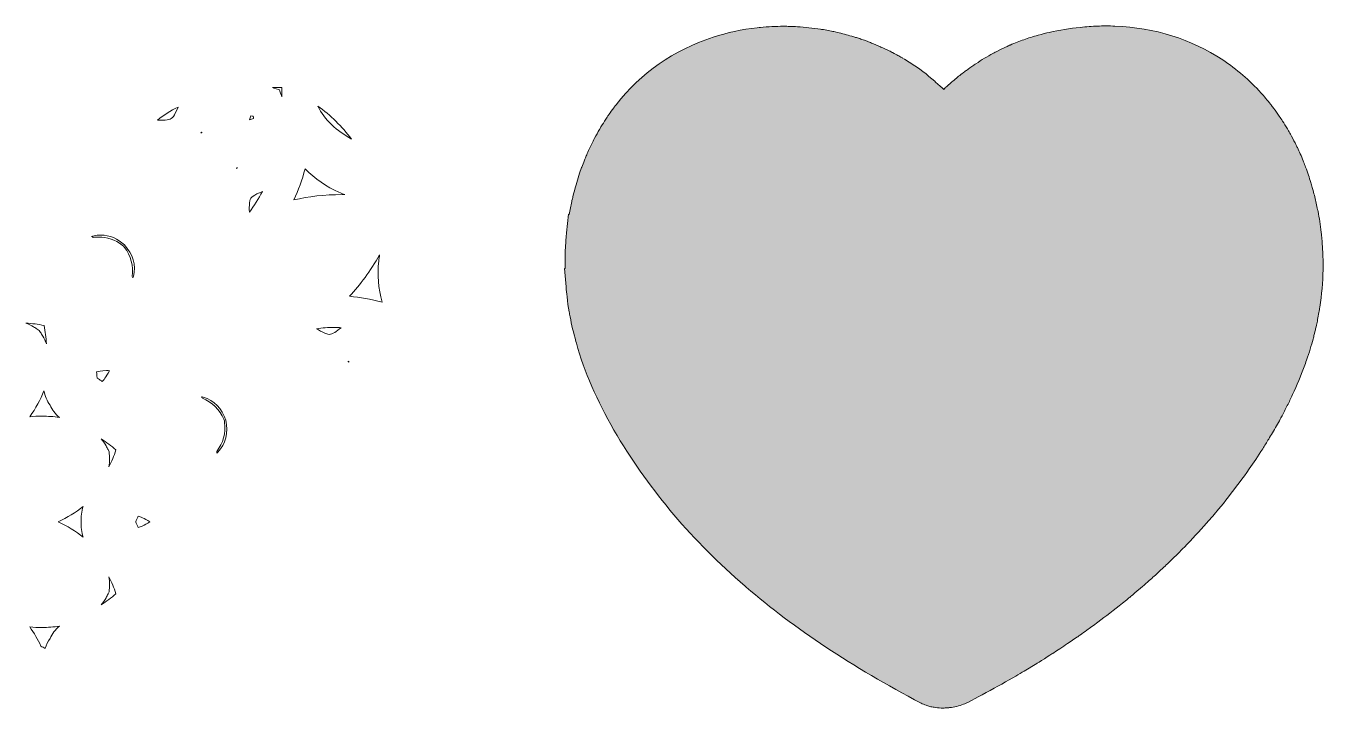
# Model space of a CAD drawing. Extents: x -195 to 547, y -387 to 3.
# Drawn here: x 241.5 to 546.5, y -386.8 to -226.5 of the extents above; entities that cross this region are included whole.
import ezdxf

# ---------------------------------------------------------------- set-up
doc = ezdxf.new("R2010")
doc.units = 0
doc.header["$MEASUREMENT"] = 0
doc.layers.add('Layer 1', color=7, linetype='Continuous', lineweight=0)

msp = doc.modelspace()

# ---------------------------------------------------------------- hatches: boundary and pattern name
at = {"layer": 'Layer 1', "true_color": 0xfbc9d6, "transparency": 33554687}
h = msp.add_hatch(color=254, dxfattribs=at)
h.dxf.hatch_style = 2
edge = h.paths.add_edge_path()
edge.add_spline(control_points=[(546.53, -283.13), (546.53, -283.13), (546.53, -283.78), (546.53, -283.78), (546.48, -286.78), (546.23, -289.75), (545.78, -292.61), (545.76, -292.79), (545.72, -292.97), (545.69, -293.14), (545.69, -293.14), (545.48, -294.25), (545.48, -294.25), (545.48, -294.25), (545.4, -294.74), (545.4, -294.74), (545.31, -295.25), (545.22, -295.74), (545.12, -296.24), (545.08, -296.43), (545.03, -296.64), (544.98, -296.86), (544.98, -296.86), (544.9, -297.19), (544.9, -297.19), (544.83, -297.49), (544.75, -297.84), (544.66, -298.18), (544.66, -298.18), (544.46, -299.03), (544.46, -299.03), (544.38, -299.37), (544.29, -299.74), (544.19, -300.12), (543.79, -301.61), (543.29, -303.19), (542.64, -305.09), (542.46, -305.6), (542.28, -306.12), (542.09, -306.63), (541.31, -308.74), (540.4, -310.93), (539.37, -313.15), (539.37, -313.15), (539.21, -313.49), (539.21, -313.49), (538.99, -313.98), (538.8, -314.38), (538.61, -314.78), (538.2, -315.62), (537.75, -316.48), (537.31, -317.33), (537.31, -317.33), (537.04, -317.85), (537.04, -317.85), (536.86, -318.19), (536.68, -318.55), (536.48, -318.9), (535.9, -319.98), (535.27, -321.06), (534.63, -322.14), (534.35, -322.63), (534.05, -323.12), (533.75, -323.62), (533.29, -324.37), (532.82, -325.13), (532.34, -325.88), (531.19, -327.68), (530.19, -329.19), (529.18, -330.63), (527.69, -332.77), (526.05, -334.97), (524.3, -337.18), (524.3, -337.18), (524.31, -337.19), (524.31, -337.19), (524.31, -337.19), (523.71, -337.95), (523.71, -337.95), (523.71, -337.95), (523.09, -338.73), (523.09, -338.73), (523.09, -338.73), (521.94, -340.1), (521.94, -340.1), (521.04, -341.19), (520.12, -342.26), (519.2, -343.3), (519.2, -343.3), (519.13, -343.39), (519.13, -343.39), (517.45, -345.28), (515.71, -347.16), (513.94, -348.98), (513.94, -348.98), (513.57, -349.35), (513.57, -349.35), (512.51, -350.43), (511.43, -351.49), (510.33, -352.55), (510.33, -352.55), (510.25, -352.63), (510.25, -352.63), (509.87, -353.01), (509.48, -353.38), (509.09, -353.75), (509.09, -353.75), (507.99, -354.76), (507.99, -354.76), (507.22, -355.47), (506.44, -356.18), (505.64, -356.88), (505.11, -357.35), (504.58, -357.82), (504.04, -358.28), (504.04, -358.28), (502.3, -359.77), (502.3, -359.77), (501.96, -360.06), (501.61, -360.35), (501.26, -360.64), (501.26, -360.64), (501.07, -360.81), (501.07, -360.81), (500.83, -361), (500.61, -361.18), (500.38, -361.36), (500.38, -361.36), (499.38, -362.16), (499.38, -362.16), (497.35, -363.79), (495.46, -365.25), (493.61, -366.62), (493.61, -366.62), (493.27, -366.88), (493.27, -366.88), (492.77, -367.25), (492.3, -367.59), (491.82, -367.92), (491.82, -367.92), (490.96, -368.54), (490.96, -368.54), (490.41, -368.94), (489.94, -369.28), (489.46, -369.61), (489.46, -369.61), (488.83, -370.07), (488.63, -370.2), (488.18, -370.51), (487.72, -370.82), (487.27, -371.12), (487.27, -371.12), (486.42, -371.69), (486.42, -371.69), (485.85, -372.08), (485.25, -372.47), (484.64, -372.87), (484.64, -372.87), (484.23, -373.14), (484.23, -373.14), (483.76, -373.46), (483.37, -373.72), (482.97, -373.97), (482.74, -374.12), (479.19, -376.36), (479.19, -376.36), (479.19, -376.36), (476.25, -378.13), (476.25, -378.13), (475.6, -378.52), (474.95, -378.91), (474.28, -379.3), (474.28, -379.3), (472.7, -380.21), (472.7, -380.21), (470.42, -381.51), (468.04, -382.82), (465.42, -384.21), (465.42, -384.21), (463.16, -385.41), (463.16, -385.41), (462.81, -385.59), (462.44, -385.75), (461.98, -385.93), (460.94, -386.32), (459.84, -386.59), (458.72, -386.72), (458.44, -386.76), (458.17, -386.77), (457.9, -386.78), (457.9, -386.78), (457.64, -386.8), (457.64, -386.8), (457.53, -386.81), (457.31, -386.82), (457.1, -386.82), (456.58, -386.82), (456.02, -386.78), (455.41, -386.7), (454.98, -386.64), (454.65, -386.58), (454.32, -386.5), (454.32, -386.5), (454.06, -386.43), (454.06, -386.43), (453.71, -386.34), (453.44, -386.26), (453.18, -386.17), (452.76, -386.02), (452.36, -385.85), (452, -385.66), (435.75, -377.12), (422.31, -368.21), (410.89, -358.42), (410.89, -358.42), (410.61, -358.17), (410.61, -358.17), (398.23, -347.49), (388.39, -335.91), (380.53, -322.77), (376.44, -315.92), (373.33, -309.04), (371.3, -302.33), (371.18, -301.91), (371.06, -301.49), (370.95, -301.08), (370.95, -301.08), (370.83, -300.64), (370.83, -300.64), (370.27, -298.61), (369.82, -296.72), (369.47, -294.86), (369.39, -294.47), (369.33, -294.08), (369.26, -293.69), (369.26, -293.69), (369.25, -293.69), (369.25, -293.69), (369.25, -293.69), (369.1, -292.83), (369.1, -292.83), (369.1, -292.83), (368.97, -291.96), (368.97, -291.96), (368.97, -291.96), (368.86, -291.06), (368.86, -291.06), (368.86, -291.06), (368.75, -290.16), (368.75, -290.16), (368.66, -289.39), (368.57, -288.62), (368.51, -287.86), (368.51, -287.86), (368.14, -283.52), (368.14, -283.52), (368.14, -283.52), (368.29, -283.52), (368.29, -283.52), (368.27, -282.61), (368.27, -281.69), (368.29, -280.78), (368.29, -280.78), (368.28, -280.78), (368.28, -280.78), (368.28, -280.78), (368.3, -280.16), (368.3, -280.16), (368.3, -280.16), (368.32, -279.56), (368.32, -279.56), (368.32, -279.56), (368.39, -278.37), (368.39, -278.37), (368.42, -277.89), (368.46, -277.41), (368.5, -276.94), (368.5, -276.94), (368.57, -276.09), (368.57, -276.09), (368.57, -276.09), (368.66, -275.14), (368.66, -275.14), (368.66, -275.14), (369.08, -270.75), (369.08, -270.75), (369.08, -270.75), (369.27, -270.85), (369.27, -270.85), (369.46, -269.75), (369.65, -268.76), (369.86, -267.78), (369.89, -267.67), (370.14, -266.65), (370.14, -266.65), (370.36, -265.74), (370.59, -264.81), (370.86, -263.89), (370.86, -263.89), (371.65, -261.1), (371.65, -261.1), (371.65, -261.1), (371.72, -261.12), (371.72, -261.12), (371.72, -261.12), (372.17, -259.75), (372.17, -259.75), (372.17, -259.75), (372.2, -259.73), (372.2, -259.73), (372.41, -259.17), (372.62, -258.62), (372.83, -258.08), (372.98, -257.72), (373.13, -257.36), (373.28, -257.01), (373.28, -257.01), (373.37, -256.8), (373.37, -256.8), (373.56, -256.36), (373.76, -255.92), (373.96, -255.48), (374.34, -254.65), (374.76, -253.8), (375.24, -252.87), (375.24, -252.87), (375.53, -252.34), (375.53, -252.34), (375.89, -251.67), (376.27, -250.99), (376.67, -250.33), (376.67, -250.33), (376.73, -250.22), (376.73, -250.22), (376.73, -250.22), (377.02, -249.75), (377.02, -249.75), (377.37, -249.19), (377.76, -248.58), (378.16, -247.98), (378.3, -247.78), (378.44, -247.56), (378.59, -247.35), (378.96, -246.81), (379.35, -246.28), (379.74, -245.76), (379.77, -245.71), (379.88, -245.55), (380.06, -245.32), (380.11, -245.26), (380.19, -245.16), (380.28, -245.06), (386.14, -237.55), (393.83, -232.18), (403.11, -229.15), (406.4, -228.08), (409.87, -227.33), (413.43, -226.94), (413.7, -226.9), (414.22, -226.86), (414.22, -226.86), (416.03, -226.68), (417.86, -226.59), (419.65, -226.59), (420.19, -226.59), (420.67, -226.6), (421.14, -226.62), (421.74, -226.63), (422.34, -226.66), (422.93, -226.69), (424.73, -226.8), (426.56, -226.99), (428.39, -227.28), (428.39, -227.28), (428.6, -227.31), (428.6, -227.31), (429.17, -227.4), (429.74, -227.49), (430.31, -227.6), (430.31, -227.6), (430.58, -227.64), (430.58, -227.64), (431.04, -227.73), (431.43, -227.83), (431.82, -227.92), (431.82, -227.92), (432.32, -228.04), (432.32, -228.04), (433.44, -228.29), (434.58, -228.59), (435.69, -228.92), (435.69, -228.92), (436.4, -229.12), (436.4, -229.12), (436.69, -229.21), (437, -229.3), (437.31, -229.4), (437.49, -229.46), (437.67, -229.52), (437.85, -229.59), (437.86, -229.59), (439.46, -230.17), (439.67, -230.25), (439.82, -230.31), (439.96, -230.37), (440.11, -230.43), (440.11, -230.43), (440.32, -230.52), (440.32, -230.52), (440.98, -230.78), (441.72, -231.09), (442.45, -231.41), (442.45, -231.41), (442.57, -231.46), (442.57, -231.46), (442.7, -231.51), (442.84, -231.57), (442.98, -231.63), (442.98, -231.63), (444.5, -232.36), (444.5, -232.36), (444.72, -232.47), (445.3, -232.77), (445.3, -232.77), (445.8, -233.03), (446.2, -233.24), (446.58, -233.45), (446.58, -233.45), (446.98, -233.66), (447.04, -233.7), (447.13, -233.75), (447.42, -233.91), (447.42, -233.91), (447.42, -233.91), (447.42, -233.92), (447.42, -233.92), (447.46, -233.95), (447.75, -234.13), (447.75, -234.13), (448.21, -234.39), (448.72, -234.7), (449.23, -235.03), (449.23, -235.03), (449.35, -235.1), (449.35, -235.1), (451.51, -236.49), (453.48, -237.96), (455.21, -239.49), (455.21, -239.49), (456.61, -240.75), (456.95, -241.06), (457.07, -241.18), (457.19, -241.29), (457.32, -241.41), (457.59, -241.14), (457.84, -240.91), (457.84, -240.91), (458.01, -240.76), (458.66, -240.18), (458.66, -240.18), (458.94, -239.94), (459.2, -239.71), (459.45, -239.49), (459.45, -239.49), (459.79, -239.22), (459.79, -239.22), (460.48, -238.64), (461.2, -238.05), (461.93, -237.5), (461.93, -237.5), (462.01, -237.43), (462.01, -237.43), (462.2, -237.29), (462.67, -236.96), (462.67, -236.96), (463.2, -236.57), (463.79, -236.14), (464.38, -235.74), (464.48, -235.66), (464.92, -235.38), (464.92, -235.38), (465.55, -234.96), (466.22, -234.53), (466.89, -234.12), (467.58, -233.71), (468.25, -233.33), (468.92, -232.96), (469.28, -232.77), (469.56, -232.63), (469.84, -232.48), (469.84, -232.48), (470.53, -232.14), (470.53, -232.14), (470.77, -232.01), (470.98, -231.9), (471.2, -231.8), (471.2, -231.8), (471.55, -231.64), (471.55, -231.64), (471.76, -231.54), (472.02, -231.42), (472.27, -231.31), (472.27, -231.31), (472.86, -231.04), (472.95, -231), (473.5, -230.76), (474.06, -230.53), (474.62, -230.31), (475.6, -229.93), (476.64, -229.56), (477.79, -229.2), (478.36, -229.02), (478.95, -228.84), (479.53, -228.68), (480.54, -228.4), (481.38, -228.19), (482.16, -228.02), (484.52, -227.49), (486.96, -227.1), (489.43, -226.84), (490.13, -226.76), (490.83, -226.7), (491.53, -226.65), (492.87, -226.56), (494.12, -226.51), (495.34, -226.51), (495.34, -226.51), (495.47, -226.51), (495.47, -226.51), (496.2, -226.51), (496.9, -226.52), (497.6, -226.55), (506.94, -226.9), (515.47, -229.58), (522.94, -234.49), (526.2, -236.64), (529.24, -239.26), (531.97, -242.28), (532.7, -243.07), (533.42, -243.93), (534.19, -244.91), (534.36, -245.13), (534.52, -245.35), (534.69, -245.57), (534.69, -245.57), (534.91, -245.86), (534.91, -245.86), (535.36, -246.46), (535.8, -247.08), (536.24, -247.71), (536.5, -248.09), (536.75, -248.47), (537, -248.86), (537.39, -249.47), (537.77, -250.08), (538.14, -250.7), (538.14, -250.7), (538.24, -250.86), (538.24, -250.86), (538.48, -251.27), (538.67, -251.6), (538.85, -251.93), (539.23, -252.61), (539.59, -253.3), (539.94, -254.01), (539.94, -254.01), (540.12, -254.36), (540.12, -254.36), (540.24, -254.58), (540.37, -254.84), (540.5, -255.1), (540.96, -256.06), (541.41, -257.1), (541.86, -258.19), (542.01, -258.57), (542.15, -258.96), (542.3, -259.35), (542.3, -259.35), (542.44, -259.73), (542.44, -259.73), (542.66, -260.32), (542.89, -260.94), (543.1, -261.56), (543.29, -262.13), (543.48, -262.72), (543.66, -263.31), (543.66, -263.31), (543.75, -263.61), (543.75, -263.61), (543.81, -263.77), (543.87, -263.97), (543.93, -264.18), (543.99, -264.36), (544.03, -264.56), (544.08, -264.75), (544.08, -264.75), (544.2, -265.18), (544.2, -265.18), (544.34, -265.68), (544.47, -266.18), (544.6, -266.69), (544.84, -267.67), (545.06, -268.68), (545.26, -269.67), (545.28, -269.72), (545.31, -269.89), (545.36, -270.13), (545.65, -271.64), (545.88, -273.21), (546.09, -275.07), (546.09, -275.07), (546.14, -275.47), (546.14, -275.47), (546.17, -275.76), (546.21, -276.03), (546.23, -276.3), (546.28, -276.75), (546.31, -277.19), (546.34, -277.64), (546.34, -277.64), (546.36, -277.88), (546.36, -277.88), (546.4, -278.43), (546.43, -278.99), (546.46, -279.55), (546.48, -279.98), (546.5, -280.4), (546.51, -280.81), (546.53, -281.59), (546.54, -282.36), (546.53, -283.13)], knot_values=[0, 0, 0, 0, 1, 1, 1, 2, 2, 2, 3, 3, 3, 4, 4, 4, 5, 5, 5, 6, 6, 6, 7, 7, 7, 8, 8, 8, 9, 9, 9, 10, 10, 10, 11, 11, 11, 12, 12, 12, 13, 13, 13, 14, 14, 14, 15, 15, 15, 16, 16, 16, 17, 17, 17, 18, 18, 18, 19, 19, 19, 20, 20, 20, 21, 21, 21, 22, 22, 22, 23, 23, 23, 24, 24, 24, 25, 25, 25, 26, 26, 26, 27, 27, 27, 28, 28, 28, 29, 29, 29, 30, 30, 30, 31, 31, 31, 32, 32, 32, 33, 33, 33, 34, 34, 34, 35, 35, 35, 36, 36, 36, 37, 37, 37, 38, 38, 38, 39, 39, 39, 40, 40, 40, 41, 41, 41, 42, 42, 42, 43, 43, 43, 44, 44, 44, 45, 45, 45, 46, 46, 46, 47, 47, 47, 48, 48, 48, 49, 49, 49, 50, 50, 50, 51, 51, 51, 52, 52, 52, 53, 53, 53, 54, 54, 54, 55, 55, 55, 56, 56, 56, 57, 57, 57, 58, 58, 58, 59, 59, 59, 60, 60, 60, 61, 61, 61, 62, 62, 62, 63, 63, 63, 64, 64, 64, 65, 65, 65, 66, 66, 66, 67, 67, 67, 68, 68, 68, 69, 69, 69, 70, 70, 70, 71, 71, 71, 72, 72, 72, 73, 73, 73, 74, 74, 74, 75, 75, 75, 76, 76, 76, 77, 77, 77, 78, 78, 78, 79, 79, 79, 80, 80, 80, 81, 81, 81, 82, 82, 82, 83, 83, 83, 84, 84, 84, 85, 85, 85, 86, 86, 86, 87, 87, 87, 88, 88, 88, 89, 89, 89, 90, 90, 90, 91, 91, 91, 92, 92, 92, 93, 93, 93, 94, 94, 94, 95, 95, 95, 96, 96, 96, 97, 97, 97, 98, 98, 98, 99, 99, 99, 100, 100, 100, 101, 101, 101, 102, 102, 102, 103, 103, 103, 104, 104, 104, 105, 105, 105, 106, 106, 106, 107, 107, 107, 108, 108, 108, 109, 109, 109, 110, 110, 110, 111, 111, 111, 112, 112, 112, 113, 113, 113, 114, 114, 114, 115, 115, 115, 116, 116, 116, 117, 117, 117, 118, 118, 118, 119, 119, 119, 120, 120, 120, 121, 121, 121, 122, 122, 122, 123, 123, 123, 124, 124, 124, 125, 125, 125, 126, 126, 126, 127, 127, 127, 128, 128, 128, 129, 129, 129, 130, 130, 130, 131, 131, 131, 132, 132, 132, 133, 133, 133, 134, 134, 134, 135, 135, 135, 136, 136, 136, 137, 137, 137, 138, 138, 138, 139, 139, 139, 140, 140, 140, 141, 141, 141, 142, 142, 142, 143, 143, 143, 144, 144, 144, 145, 145, 145, 146, 146, 146, 147, 147, 147, 148, 148, 148, 149, 149, 149, 150, 150, 150, 151, 151, 151, 152, 152, 152, 153, 153, 153, 154, 154, 154, 155, 155, 155, 156, 156, 156, 157, 157, 157, 158, 158, 158, 159, 159, 159, 160, 160, 160, 161, 161, 161, 162, 162, 162, 163, 163, 163, 164, 164, 164, 165, 165, 165, 166, 166, 166, 167, 167, 167, 168, 168, 168, 169, 169, 169, 170, 170, 170, 171, 171, 171, 172, 172, 172, 173, 173, 173, 174, 174, 174, 175, 175, 175, 176, 176, 176, 177, 177, 177, 178, 178, 178, 179, 179, 179, 180, 180, 180, 181, 181, 181, 182, 182, 182, 183, 183, 183, 184, 184, 184, 185, 185, 185, 186, 186, 186, 187, 187, 187, 188, 188, 188, 189, 189, 189, 190, 190, 190, 191, 191, 191, 192, 192, 192, 193, 193, 193, 194, 194, 194, 195, 195, 195, 196, 196, 196, 197, 197, 197, 198, 198, 198, 199, 199, 199, 200, 200, 200, 201, 201, 201, 202, 202, 202, 203, 203, 203, 204, 204, 204, 205, 205, 205, 206, 206, 206, 207, 207, 207, 208, 208, 208, 209, 209, 209, 210, 210, 210, 210], degree=3, periodic=0)

# ---------------------------------------------------------------- linework, layer by layer
at = {"layer": 'Layer 1'}
for points, knots in [([(546.53, -283.13), (546.53, -283.13), (546.53, -283.78), (546.53, -283.78), (546.48, -286.78), (546.23, -289.75), (545.78, -292.61), (545.76, -292.79), (545.72, -292.97), (545.69, -293.14), (545.69, -293.14), (545.48, -294.25), (545.48, -294.25), (545.48, -294.25), (545.4, -294.74), (545.4, -294.74), (545.31, -295.25), (545.22, -295.74), (545.12, -296.24), (545.08, -296.43), (545.03, -296.64), (544.98, -296.86), (544.98, -296.86), (544.9, -297.19), (544.9, -297.19), (544.83, -297.49), (544.75, -297.84), (544.66, -298.18), (544.66, -298.18), (544.46, -299.03), (544.46, -299.03), (544.38, -299.37), (544.29, -299.74), (544.19, -300.12), (543.79, -301.61), (543.29, -303.19), (542.64, -305.09), (542.46, -305.6), (542.28, -306.12), (542.09, -306.63), (541.31, -308.74), (540.4, -310.93), (539.37, -313.15), (539.37, -313.15), (539.21, -313.49), (539.21, -313.49), (538.99, -313.98), (538.8, -314.38), (538.61, -314.78), (538.2, -315.62), (537.75, -316.48), (537.31, -317.33), (537.31, -317.33), (537.04, -317.85), (537.04, -317.85), (536.86, -318.19), (536.68, -318.55), (536.48, -318.9), (535.9, -319.98), (535.27, -321.06), (534.63, -322.14), (534.35, -322.63), (534.05, -323.12), (533.75, -323.62), (533.29, -324.37), (532.82, -325.13), (532.34, -325.88), (531.19, -327.68), (530.19, -329.19), (529.18, -330.63), (527.69, -332.77), (526.05, -334.97), (524.3, -337.18), (524.3, -337.18), (524.31, -337.19), (524.31, -337.19), (524.31, -337.19), (523.71, -337.95), (523.71, -337.95), (523.71, -337.95), (523.09, -338.73), (523.09, -338.73), (523.09, -338.73), (521.94, -340.1), (521.94, -340.1), (521.04, -341.19), (520.12, -342.26), (519.2, -343.3), (519.2, -343.3), (519.13, -343.39), (519.13, -343.39), (517.45, -345.28), (515.71, -347.16), (513.94, -348.98), (513.94, -348.98), (513.57, -349.35), (513.57, -349.35), (512.51, -350.43), (511.43, -351.49), (510.33, -352.55), (510.33, -352.55), (510.25, -352.63), (510.25, -352.63), (509.87, -353.01), (509.48, -353.38), (509.09, -353.75), (509.09, -353.75), (507.99, -354.76), (507.99, -354.76), (507.22, -355.47), (506.44, -356.18), (505.64, -356.88), (505.11, -357.35), (504.58, -357.82), (504.04, -358.28), (504.04, -358.28), (502.3, -359.77), (502.3, -359.77), (501.96, -360.06), (501.61, -360.35), (501.26, -360.64), (501.26, -360.64), (501.07, -360.81), (501.07, -360.81), (500.83, -361), (500.61, -361.18), (500.38, -361.36), (500.38, -361.36), (499.38, -362.16), (499.38, -362.16), (497.35, -363.79), (495.46, -365.25), (493.61, -366.62), (493.61, -366.62), (493.27, -366.88), (493.27, -366.88), (492.77, -367.25), (492.3, -367.59), (491.82, -367.92), (491.82, -367.92), (490.96, -368.54), (490.96, -368.54), (490.41, -368.94), (489.94, -369.28), (489.46, -369.61), (489.46, -369.61), (488.83, -370.07), (488.63, -370.2), (488.18, -370.51), (487.72, -370.82), (487.27, -371.12), (487.27, -371.12), (486.42, -371.69), (486.42, -371.69), (485.85, -372.08), (485.25, -372.47), (484.64, -372.87), (484.64, -372.87), (484.23, -373.14), (484.23, -373.14), (483.76, -373.46), (483.37, -373.72), (482.97, -373.97), (482.74, -374.12), (479.19, -376.36), (479.19, -376.36), (479.19, -376.36), (476.25, -378.13), (476.25, -378.13), (475.6, -378.52), (474.95, -378.91), (474.28, -379.3), (474.28, -379.3), (472.7, -380.21), (472.7, -380.21), (470.42, -381.51), (468.04, -382.82), (465.42, -384.21), (465.42, -384.21), (463.16, -385.41), (463.16, -385.41), (462.81, -385.59), (462.44, -385.75), (461.98, -385.93), (460.94, -386.32), (459.84, -386.59), (458.72, -386.72), (458.44, -386.76), (458.17, -386.77), (457.9, -386.78), (457.9, -386.78), (457.64, -386.8), (457.64, -386.8), (457.53, -386.81), (457.31, -386.82), (457.1, -386.82), (456.58, -386.82), (456.02, -386.78), (455.41, -386.7), (454.98, -386.64), (454.65, -386.58), (454.32, -386.5), (454.32, -386.5), (454.06, -386.43), (454.06, -386.43), (453.71, -386.34), (453.44, -386.26), (453.18, -386.17), (452.76, -386.02), (452.36, -385.85), (452, -385.66), (435.75, -377.12), (422.31, -368.21), (410.89, -358.42), (410.89, -358.42), (410.61, -358.17), (410.61, -358.17), (398.23, -347.49), (388.39, -335.91), (380.53, -322.77), (376.44, -315.92), (373.33, -309.04), (371.3, -302.33), (371.18, -301.91), (371.06, -301.49), (370.95, -301.08), (370.95, -301.08), (370.83, -300.64), (370.83, -300.64), (370.27, -298.61), (369.82, -296.72), (369.47, -294.86), (369.39, -294.47), (369.33, -294.08), (369.26, -293.69), (369.26, -293.69), (369.25, -293.69), (369.25, -293.69), (369.25, -293.69), (369.1, -292.83), (369.1, -292.83), (369.1, -292.83), (368.97, -291.96), (368.97, -291.96), (368.97, -291.96), (368.86, -291.06), (368.86, -291.06), (368.86, -291.06), (368.75, -290.16), (368.75, -290.16), (368.66, -289.39), (368.57, -288.62), (368.51, -287.86), (368.51, -287.86), (368.14, -283.52), (368.14, -283.52), (368.14, -283.52), (368.29, -283.52), (368.29, -283.52), (368.27, -282.61), (368.27, -281.69), (368.29, -280.78), (368.29, -280.78), (368.28, -280.78), (368.28, -280.78), (368.28, -280.78), (368.3, -280.16), (368.3, -280.16), (368.3, -280.16), (368.32, -279.56), (368.32, -279.56), (368.32, -279.56), (368.39, -278.37), (368.39, -278.37), (368.42, -277.89), (368.46, -277.41), (368.5, -276.94), (368.5, -276.94), (368.57, -276.09), (368.57, -276.09), (368.57, -276.09), (368.66, -275.14), (368.66, -275.14), (368.66, -275.14), (369.08, -270.75), (369.08, -270.75), (369.08, -270.75), (369.27, -270.85), (369.27, -270.85), (369.46, -269.75), (369.65, -268.76), (369.86, -267.78), (369.89, -267.67), (370.14, -266.65), (370.14, -266.65), (370.36, -265.74), (370.59, -264.81), (370.86, -263.89), (370.86, -263.89), (371.65, -261.1), (371.65, -261.1), (371.65, -261.1), (371.72, -261.12), (371.72, -261.12), (371.72, -261.12), (372.17, -259.75), (372.17, -259.75), (372.17, -259.75), (372.2, -259.73), (372.2, -259.73), (372.41, -259.17), (372.62, -258.62), (372.83, -258.08), (372.98, -257.72), (373.13, -257.36), (373.28, -257.01), (373.28, -257.01), (373.37, -256.8), (373.37, -256.8), (373.56, -256.36), (373.76, -255.92), (373.96, -255.48), (374.34, -254.65), (374.76, -253.8), (375.24, -252.87), (375.24, -252.87), (375.53, -252.34), (375.53, -252.34), (375.89, -251.67), (376.27, -250.99), (376.67, -250.33), (376.67, -250.33), (376.73, -250.22), (376.73, -250.22), (376.73, -250.22), (377.02, -249.75), (377.02, -249.75), (377.37, -249.19), (377.76, -248.58), (378.16, -247.98), (378.3, -247.78), (378.44, -247.56), (378.59, -247.35), (378.96, -246.81), (379.35, -246.28), (379.74, -245.76), (379.77, -245.71), (379.88, -245.55), (380.06, -245.32), (380.11, -245.26), (380.19, -245.16), (380.28, -245.06), (386.14, -237.55), (393.83, -232.18), (403.11, -229.15), (406.4, -228.08), (409.87, -227.33), (413.43, -226.94), (413.7, -226.9), (414.22, -226.86), (414.22, -226.86), (416.03, -226.68), (417.86, -226.59), (419.65, -226.59), (420.19, -226.59), (420.67, -226.6), (421.14, -226.62), (421.74, -226.63), (422.34, -226.66), (422.93, -226.69), (424.73, -226.8), (426.56, -226.99), (428.39, -227.28), (428.39, -227.28), (428.6, -227.31), (428.6, -227.31), (429.17, -227.4), (429.74, -227.49), (430.31, -227.6), (430.31, -227.6), (430.58, -227.64), (430.58, -227.64), (431.04, -227.73), (431.43, -227.83), (431.82, -227.92), (431.82, -227.92), (432.32, -228.04), (432.32, -228.04), (433.44, -228.29), (434.58, -228.59), (435.69, -228.92), (435.69, -228.92), (436.4, -229.12), (436.4, -229.12), (436.69, -229.21), (437, -229.3), (437.31, -229.4), (437.49, -229.46), (437.67, -229.52), (437.85, -229.59), (437.86, -229.59), (439.46, -230.17), (439.67, -230.25), (439.82, -230.31), (439.96, -230.37), (440.11, -230.43), (440.11, -230.43), (440.32, -230.52), (440.32, -230.52), (440.98, -230.78), (441.72, -231.09), (442.45, -231.41), (442.45, -231.41), (442.57, -231.46), (442.57, -231.46), (442.7, -231.51), (442.84, -231.57), (442.98, -231.63), (442.98, -231.63), (444.5, -232.36), (444.5, -232.36), (444.72, -232.47), (445.3, -232.77), (445.3, -232.77), (445.8, -233.03), (446.2, -233.24), (446.58, -233.45), (446.58, -233.45), (446.98, -233.66), (447.04, -233.7), (447.13, -233.75), (447.42, -233.91), (447.42, -233.91), (447.42, -233.91), (447.42, -233.92), (447.42, -233.92), (447.46, -233.95), (447.75, -234.13), (447.75, -234.13), (448.21, -234.39), (448.72, -234.7), (449.23, -235.03), (449.23, -235.03), (449.35, -235.1), (449.35, -235.1), (451.51, -236.49), (453.48, -237.96), (455.21, -239.49), (455.21, -239.49), (456.61, -240.75), (456.95, -241.06), (457.07, -241.18), (457.19, -241.29), (457.32, -241.41), (457.59, -241.14), (457.84, -240.91), (457.84, -240.91), (458.01, -240.76), (458.66, -240.18), (458.66, -240.18), (458.94, -239.94), (459.2, -239.71), (459.45, -239.49), (459.45, -239.49), (459.79, -239.22), (459.79, -239.22), (460.48, -238.64), (461.2, -238.05), (461.93, -237.5), (461.93, -237.5), (462.01, -237.43), (462.01, -237.43), (462.2, -237.29), (462.67, -236.96), (462.67, -236.96), (463.2, -236.57), (463.79, -236.14), (464.38, -235.74), (464.48, -235.66), (464.92, -235.38), (464.92, -235.38), (465.55, -234.96), (466.22, -234.53), (466.89, -234.12), (467.58, -233.71), (468.25, -233.33), (468.92, -232.96), (469.28, -232.77), (469.56, -232.63), (469.84, -232.48), (469.84, -232.48), (470.53, -232.14), (470.53, -232.14), (470.77, -232.01), (470.98, -231.9), (471.2, -231.8), (471.2, -231.8), (471.55, -231.64), (471.55, -231.64), (471.76, -231.54), (472.02, -231.42), (472.27, -231.31), (472.27, -231.31), (472.86, -231.04), (472.95, -231), (473.5, -230.76), (474.06, -230.53), (474.62, -230.31), (475.6, -229.93), (476.64, -229.56), (477.79, -229.2), (478.36, -229.02), (478.95, -228.84), (479.53, -228.68), (480.54, -228.4), (481.38, -228.19), (482.16, -228.02), (484.52, -227.49), (486.96, -227.1), (489.43, -226.84), (490.13, -226.76), (490.83, -226.7), (491.53, -226.65), (492.87, -226.56), (494.12, -226.51), (495.34, -226.51), (495.34, -226.51), (495.47, -226.51), (495.47, -226.51), (496.2, -226.51), (496.9, -226.52), (497.6, -226.55), (506.94, -226.9), (515.47, -229.58), (522.94, -234.49), (526.2, -236.64), (529.24, -239.26), (531.97, -242.28), (532.7, -243.07), (533.42, -243.93), (534.19, -244.91), (534.36, -245.13), (534.52, -245.35), (534.69, -245.57), (534.69, -245.57), (534.91, -245.86), (534.91, -245.86), (535.36, -246.46), (535.8, -247.08), (536.24, -247.71), (536.5, -248.09), (536.75, -248.47), (537, -248.86), (537.39, -249.47), (537.77, -250.08), (538.14, -250.7), (538.14, -250.7), (538.24, -250.86), (538.24, -250.86), (538.48, -251.27), (538.67, -251.6), (538.85, -251.93), (539.23, -252.61), (539.59, -253.3), (539.94, -254.01), (539.94, -254.01), (540.12, -254.36), (540.12, -254.36), (540.24, -254.58), (540.37, -254.84), (540.5, -255.1), (540.96, -256.06), (541.41, -257.1), (541.86, -258.19), (542.01, -258.57), (542.15, -258.96), (542.3, -259.35), (542.3, -259.35), (542.44, -259.73), (542.44, -259.73), (542.66, -260.32), (542.89, -260.94), (543.1, -261.56), (543.29, -262.13), (543.48, -262.72), (543.66, -263.31), (543.66, -263.31), (543.75, -263.61), (543.75, -263.61), (543.81, -263.77), (543.87, -263.97), (543.93, -264.18), (543.99, -264.36), (544.03, -264.56), (544.08, -264.75), (544.08, -264.75), (544.2, -265.18), (544.2, -265.18), (544.34, -265.68), (544.47, -266.18), (544.6, -266.69), (544.84, -267.67), (545.06, -268.68), (545.26, -269.67), (545.28, -269.72), (545.31, -269.89), (545.36, -270.13), (545.65, -271.64), (545.88, -273.21), (546.09, -275.07), (546.09, -275.07), (546.14, -275.47), (546.14, -275.47), (546.17, -275.76), (546.21, -276.03), (546.23, -276.3), (546.28, -276.75), (546.31, -277.19), (546.34, -277.64), (546.34, -277.64), (546.36, -277.88), (546.36, -277.88), (546.4, -278.43), (546.43, -278.99), (546.46, -279.55), (546.48, -279.98), (546.5, -280.4), (546.51, -280.81), (546.53, -281.59), (546.54, -282.36), (546.53, -283.13)], [0, 0, 0, 0, 1, 1, 1, 2, 2, 2, 3, 3, 3, 4, 4, 4, 5, 5, 5, 6, 6, 6, 7, 7, 7, 8, 8, 8, 9, 9, 9, 10, 10, 10, 11, 11, 11, 12, 12, 12, 13, 13, 13, 14, 14, 14, 15, 15, 15, 16, 16, 16, 17, 17, 17, 18, 18, 18, 19, 19, 19, 20, 20, 20, 21, 21, 21, 22, 22, 22, 23, 23, 23, 24, 24, 24, 25, 25, 25, 26, 26, 26, 27, 27, 27, 28, 28, 28, 29, 29, 29, 30, 30, 30, 31, 31, 31, 32, 32, 32, 33, 33, 33, 34, 34, 34, 35, 35, 35, 36, 36, 36, 37, 37, 37, 38, 38, 38, 39, 39, 39, 40, 40, 40, 41, 41, 41, 42, 42, 42, 43, 43, 43, 44, 44, 44, 45, 45, 45, 46, 46, 46, 47, 47, 47, 48, 48, 48, 49, 49, 49, 50, 50, 50, 51, 51, 51, 52, 52, 52, 53, 53, 53, 54, 54, 54, 55, 55, 55, 56, 56, 56, 57, 57, 57, 58, 58, 58, 59, 59, 59, 60, 60, 60, 61, 61, 61, 62, 62, 62, 63, 63, 63, 64, 64, 64, 65, 65, 65, 66, 66, 66, 67, 67, 67, 68, 68, 68, 69, 69, 69, 70, 70, 70, 71, 71, 71, 72, 72, 72, 73, 73, 73, 74, 74, 74, 75, 75, 75, 76, 76, 76, 77, 77, 77, 78, 78, 78, 79, 79, 79, 80, 80, 80, 81, 81, 81, 82, 82, 82, 83, 83, 83, 84, 84, 84, 85, 85, 85, 86, 86, 86, 87, 87, 87, 88, 88, 88, 89, 89, 89, 90, 90, 90, 91, 91, 91, 92, 92, 92, 93, 93, 93, 94, 94, 94, 95, 95, 95, 96, 96, 96, 97, 97, 97, 98, 98, 98, 99, 99, 99, 100, 100, 100, 101, 101, 101, 102, 102, 102, 103, 103, 103, 104, 104, 104, 105, 105, 105, 106, 106, 106, 107, 107, 107, 108, 108, 108, 109, 109, 109, 110, 110, 110, 111, 111, 111, 112, 112, 112, 113, 113, 113, 114, 114, 114, 115, 115, 115, 116, 116, 116, 117, 117, 117, 118, 118, 118, 119, 119, 119, 120, 120, 120, 121, 121, 121, 122, 122, 122, 123, 123, 123, 124, 124, 124, 125, 125, 125, 126, 126, 126, 127, 127, 127, 128, 128, 128, 129, 129, 129, 130, 130, 130, 131, 131, 131, 132, 132, 132, 133, 133, 133, 134, 134, 134, 135, 135, 135, 136, 136, 136, 137, 137, 137, 138, 138, 138, 139, 139, 139, 140, 140, 140, 141, 141, 141, 142, 142, 142, 143, 143, 143, 144, 144, 144, 145, 145, 145, 146, 146, 146, 147, 147, 147, 148, 148, 148, 149, 149, 149, 150, 150, 150, 151, 151, 151, 152, 152, 152, 153, 153, 153, 154, 154, 154, 155, 155, 155, 156, 156, 156, 157, 157, 157, 158, 158, 158, 159, 159, 159, 160, 160, 160, 161, 161, 161, 162, 162, 162, 163, 163, 163, 164, 164, 164, 165, 165, 165, 166, 166, 166, 167, 167, 167, 168, 168, 168, 169, 169, 169, 170, 170, 170, 171, 171, 171, 172, 172, 172, 173, 173, 173, 174, 174, 174, 175, 175, 175, 176, 176, 176, 177, 177, 177, 178, 178, 178, 179, 179, 179, 180, 180, 180, 181, 181, 181, 182, 182, 182, 183, 183, 183, 184, 184, 184, 185, 185, 185, 186, 186, 186, 187, 187, 187, 188, 188, 188, 189, 189, 189, 190, 190, 190, 191, 191, 191, 192, 192, 192, 193, 193, 193, 194, 194, 194, 195, 195, 195, 196, 196, 196, 197, 197, 197, 198, 198, 198, 199, 199, 199, 200, 200, 200, 201, 201, 201, 202, 202, 202, 203, 203, 203, 204, 204, 204, 205, 205, 205, 206, 206, 206, 207, 207, 207, 208, 208, 208, 209, 209, 209, 210, 210, 210, 210]), ([(301.13, -241.56), (301.13, -241.56), (301.66, -243.09), (301.68, -243.16), (301.69, -242.45), (301.69, -241.74), (301.68, -241.01), (301.24, -241.01), (300.79, -241), (300.35, -241), (300.07, -241), (299.8, -241), (299.52, -241.01), (299.6, -241.03), (301.13, -241.56), (301.13, -241.56)], [0, 0, 0, 0, 1, 1, 1, 2, 2, 2, 3, 3, 3, 4, 4, 4, 5, 5, 5, 5]), ([(273.45, -248.65), (274, -248.65), (274.58, -248.64), (275.08, -248.53), (275.99, -248.33), (276.42, -247.67), (277.28, -245.57), (275.51, -246.46), (273.9, -247.49), (272.43, -248.65), (272.43, -248.65), (273.45, -248.65), (273.45, -248.65)], [0, 0, 0, 0, 1, 1, 1, 2, 2, 2, 3, 3, 3, 4, 4, 4, 4]), ([(310.14, -245.33), (311.62, -248.65), (314.71, -251.13), (318.09, -253.15), (315.82, -250.11), (313.16, -247.5), (310.14, -245.33)], [0, 0, 0, 0, 1, 1, 1, 2, 2, 2, 2]), ([(294.42, -247.66), (294.33, -247.98), (294.22, -248.29), (294.09, -248.6), (294.39, -248.46), (294.71, -248.35), (295.03, -248.26), (295.02, -248.08), (295, -247.89), (294.98, -247.71), (294.8, -247.69), (294.61, -247.67), (294.42, -247.66)], [0, 0, 0, 0, 1, 1, 1, 2, 2, 2, 3, 3, 3, 4, 4, 4, 4]), ([(282.67, -251.65), (282.74, -251.64), (282.82, -251.63), (282.9, -251.62), (282.85, -251.57), (282.81, -251.53), (282.77, -251.48), (282.74, -251.53), (282.7, -251.59), (282.67, -251.65)], [0, 0, 0, 0, 1, 1, 1, 2, 2, 2, 3, 3, 3, 3]), ([(291.05, -260.02), (291.1, -259.99), (291.16, -259.95), (291.21, -259.92), (291.17, -259.88), (291.12, -259.84), (291.07, -259.8), (291.06, -259.87), (291.05, -259.95), (291.05, -260.02)], [0, 0, 0, 0, 1, 1, 1, 2, 2, 2, 3, 3, 3, 3]), ([(307.15, -260.1), (306.45, -262.69), (305.57, -265.13), (304.53, -267.4), (307.92, -266.56), (311.65, -266.15), (315.86, -266.15), (316.08, -266.15), (316.29, -266.15), (316.51, -266.16), (316.04, -265.98), (315.57, -265.79), (315.11, -265.59), (312.22, -264.32), (309.5, -262.44), (307.15, -260.1)], [0, 0, 0, 0, 1, 1, 1, 2, 2, 2, 3, 3, 3, 4, 4, 4, 5, 5, 5, 5]), ([(297.12, -265.41), (295.01, -266.27), (294.36, -266.7), (294.16, -267.61), (294.03, -268.23), (294.03, -268.99), (294.04, -269.8), (294.04, -269.95), (294.05, -270.11), (294.05, -270.26), (295.2, -268.8), (296.23, -267.18), (297.12, -265.41)], [0, 0, 0, 0, 1, 1, 1, 2, 2, 2, 3, 3, 3, 4, 4, 4, 4]), ([(266.49, -285.36), (266.56, -285.49), (266.62, -285.61), (266.68, -285.74), (266.72, -285.62), (266.76, -285.49), (266.79, -285.37), (267.47, -282.81), (266.67, -280.05), (264.65, -277.98), (263.12, -276.49), (261.16, -275.66), (259.15, -275.66), (258.53, -275.66), (257.92, -275.74), (257.32, -275.9), (257.2, -275.93), (257.08, -275.97), (256.95, -276.01), (257.08, -276.07), (257.21, -276.13), (257.33, -276.2), (257.75, -276.15), (258.17, -276.12), (258.59, -276.12), (260.58, -276.12), (262.55, -276.79), (264.13, -278), (264.13, -278), (264.45, -278.24), (264.45, -278.24), (264.45, -278.24), (264.69, -278.55), (264.69, -278.55), (266.18, -280.5), (266.82, -282.96), (266.49, -285.36)], [0, 0, 0, 0, 1, 1, 1, 2, 2, 2, 3, 3, 3, 4, 4, 4, 5, 5, 5, 6, 6, 6, 7, 7, 7, 8, 8, 8, 9, 9, 9, 10, 10, 10, 11, 11, 11, 12, 12, 12, 12]), ([(317.57, -290.04), (320.07, -290.27), (322.64, -290.73), (325.25, -291.42), (324.39, -288.21), (324.11, -284.91), (324.46, -281.78), (324.52, -281.28), (324.59, -280.78), (324.67, -280.27), (322.48, -284.14), (320.13, -287.38), (317.57, -290.04)], [0, 0, 0, 0, 1, 1, 1, 2, 2, 2, 3, 3, 3, 4, 4, 4, 4]), ([(241.51, -296.37), (242.13, -296.6), (242.73, -296.89), (243.3, -297.22), (243.59, -297.4), (243.88, -297.58), (244.16, -297.78), (244.16, -297.78), (244.6, -298.09), (244.6, -298.09), (244.6, -298.09), (244.92, -298.54), (244.92, -298.54), (245.11, -298.81), (245.29, -299.1), (245.47, -299.39), (245.8, -299.97), (246.09, -300.57), (246.32, -301.19), (246.26, -299.77), (246.07, -298.34), (245.77, -296.92), (244.35, -296.62), (242.93, -296.43), (241.51, -296.37)], [0, 0, 0, 0, 1, 1, 1, 2, 2, 2, 3, 3, 3, 4, 4, 4, 5, 5, 5, 6, 6, 6, 7, 7, 7, 8, 8, 8, 8]), ([(310.28, -297.92), (310.98, -298.33), (311.63, -298.72), (312.23, -298.91), (312.43, -298.98), (312.62, -299.01), (312.79, -299.01), (313.57, -299.01), (314.61, -298.24), (315.64, -297.43), (315.06, -297.4), (314.5, -297.38), (313.94, -297.38), (312.56, -297.38), (311.2, -297.48), (309.87, -297.68), (310.01, -297.76), (310.14, -297.84), (310.28, -297.92)], [0, 0, 0, 0, 1, 1, 1, 2, 2, 2, 3, 3, 3, 4, 4, 4, 5, 5, 5, 6, 6, 6, 6]), ([(258.8, -309.63), (259.04, -309.75), (259.26, -309.9), (259.46, -310.06), (259.73, -309.8), (260.27, -309.16), (261.15, -307.53), (260.93, -307.52), (260.7, -307.52), (260.47, -307.52), (259.18, -307.52), (258.48, -307.67), (258.13, -307.78), (258.17, -308.03), (258.18, -308.28), (258.17, -308.54), (258.2, -308.75), (258.22, -308.95), (258.22, -309.16), (258.23, -309.16), (258.27, -309.24), (258.29, -309.27), (258.47, -309.37), (258.64, -309.49), (258.8, -309.63)], [0, 0, 0, 0, 1, 1, 1, 2, 2, 2, 3, 3, 3, 4, 4, 4, 5, 5, 5, 6, 6, 6, 7, 7, 7, 8, 8, 8, 8]), ([(317.46, -305.5), (317.44, -305.43), (317.43, -305.37), (317.42, -305.31), (317.36, -305.34), (317.3, -305.37), (317.24, -305.4), (317.31, -305.43), (317.39, -305.47), (317.46, -305.5)], [0, 0, 0, 0, 1, 1, 1, 2, 2, 2, 3, 3, 3, 3]), ([(245.27, -318.22), (246.67, -318.22), (248.05, -318.32), (249.37, -318.53), (248.41, -317.69), (247.67, -316.7), (247.18, -315.61), (246.47, -314.63), (245.99, -313.49), (245.74, -312.25), (244.93, -314.35), (243.81, -316.4), (242.42, -318.36), (243.39, -318.27), (244.34, -318.22), (245.27, -318.22)], [0, 0, 0, 0, 1, 1, 1, 2, 2, 2, 3, 3, 3, 4, 4, 4, 5, 5, 5, 5]), ([(286.38, -326.51), (286.38, -326.66), (286.37, -326.8), (286.36, -326.94), (286.46, -326.85), (286.55, -326.76), (286.64, -326.67), (288.5, -324.8), (289.19, -322.01), (288.48, -319.2), (287.71, -316.48), (285.72, -314.43), (283.17, -313.74), (283.05, -313.71), (282.92, -313.68), (282.8, -313.65), (282.88, -313.76), (282.95, -313.88), (283.02, -314.01), (285.27, -314.92), (287.08, -316.71), (288.02, -318.96), (288.02, -318.96), (288.17, -319.34), (288.17, -319.34), (288.17, -319.34), (288.22, -319.74), (288.22, -319.74), (288.54, -322.15), (287.87, -324.6), (286.38, -326.51)], [0, 0, 0, 0, 1, 1, 1, 2, 2, 2, 3, 3, 3, 4, 4, 4, 5, 5, 5, 6, 6, 6, 7, 7, 7, 8, 8, 8, 9, 9, 9, 10, 10, 10, 10]), ([(259.23, -323.56), (259.66, -324.07), (260.04, -324.62), (260.36, -325.19), (260.53, -325.49), (260.68, -325.79), (260.82, -326.09), (260.82, -326.09), (261.06, -326.59), (261.06, -326.59), (261.06, -326.59), (261.11, -327.14), (261.11, -327.14), (261.14, -327.48), (261.15, -327.82), (261.16, -328.17), (261.16, -328.83), (261.11, -329.48), (261, -330.14), (261.65, -328.88), (262.21, -327.55), (262.65, -326.17), (261.58, -325.2), (260.43, -324.32), (259.23, -323.56)], [0, 0, 0, 0, 1, 1, 1, 2, 2, 2, 3, 3, 3, 4, 4, 4, 5, 5, 5, 6, 6, 6, 7, 7, 7, 8, 8, 8, 8]), ([(249.05, -343.05), (251.23, -344.05), (253.21, -345.27), (254.97, -346.68), (254.56, -345.47), (254.41, -344.25), (254.53, -343.05), (254.41, -341.86), (254.56, -340.63), (254.97, -339.43), (253.21, -340.84), (251.23, -342.05), (249.05, -343.05)], [0, 0, 0, 0, 1, 1, 1, 2, 2, 2, 3, 3, 3, 4, 4, 4, 4]), ([(267.59, -343.68), (267.72, -343.9), (267.84, -344.13), (267.93, -344.36), (268.44, -344.26), (269.28, -343.92), (270.68, -343.05), (269.26, -342.18), (268.42, -341.84), (267.93, -341.75), (267.84, -341.99), (267.72, -342.22), (267.58, -342.44), (267.51, -342.63), (267.42, -342.81), (267.32, -342.99), (267.32, -343), (267.32, -343.09), (267.32, -343.12), (267.43, -343.3), (267.51, -343.49), (267.59, -343.68)], [0, 0, 0, 0, 1, 1, 1, 2, 2, 2, 3, 3, 3, 4, 4, 4, 5, 5, 5, 6, 6, 6, 7, 7, 7, 7]), ([(260.99, -355.97), (261.11, -356.62), (261.16, -357.29), (261.16, -357.95), (261.15, -358.29), (261.14, -358.63), (261.11, -358.97), (261.11, -358.97), (261.06, -359.51), (261.06, -359.51), (261.06, -359.51), (260.83, -360.01), (260.83, -360.01), (260.68, -360.32), (260.53, -360.62), (260.36, -360.91), (260.04, -361.49), (259.66, -362.04), (259.23, -362.55), (260.43, -361.79), (261.58, -360.91), (262.65, -359.94), (262.21, -358.56), (261.65, -357.23), (260.99, -355.97)], [0, 0, 0, 0, 1, 1, 1, 2, 2, 2, 3, 3, 3, 4, 4, 4, 5, 5, 5, 6, 6, 6, 7, 7, 7, 8, 8, 8, 8]), ([(246.02, -372.81), (246.29, -371.97), (246.68, -371.19), (247.18, -370.5), (247.67, -369.4), (248.41, -368.42), (249.37, -367.58), (248.05, -367.78), (246.67, -367.89), (245.27, -367.89), (244.33, -367.89), (243.37, -367.84), (242.39, -367.75), (243.43, -369.21), (244.31, -370.72), (245.03, -372.26), (245.36, -372.44), (245.69, -372.63), (246.02, -372.81)], [0, 0, 0, 0, 1, 1, 1, 2, 2, 2, 3, 3, 3, 4, 4, 4, 5, 5, 5, 6, 6, 6, 6])]:
    msp.add_open_spline(points, degree=3, knots=knots, dxfattribs=at)

doc.saveas('drawing.dxf')
